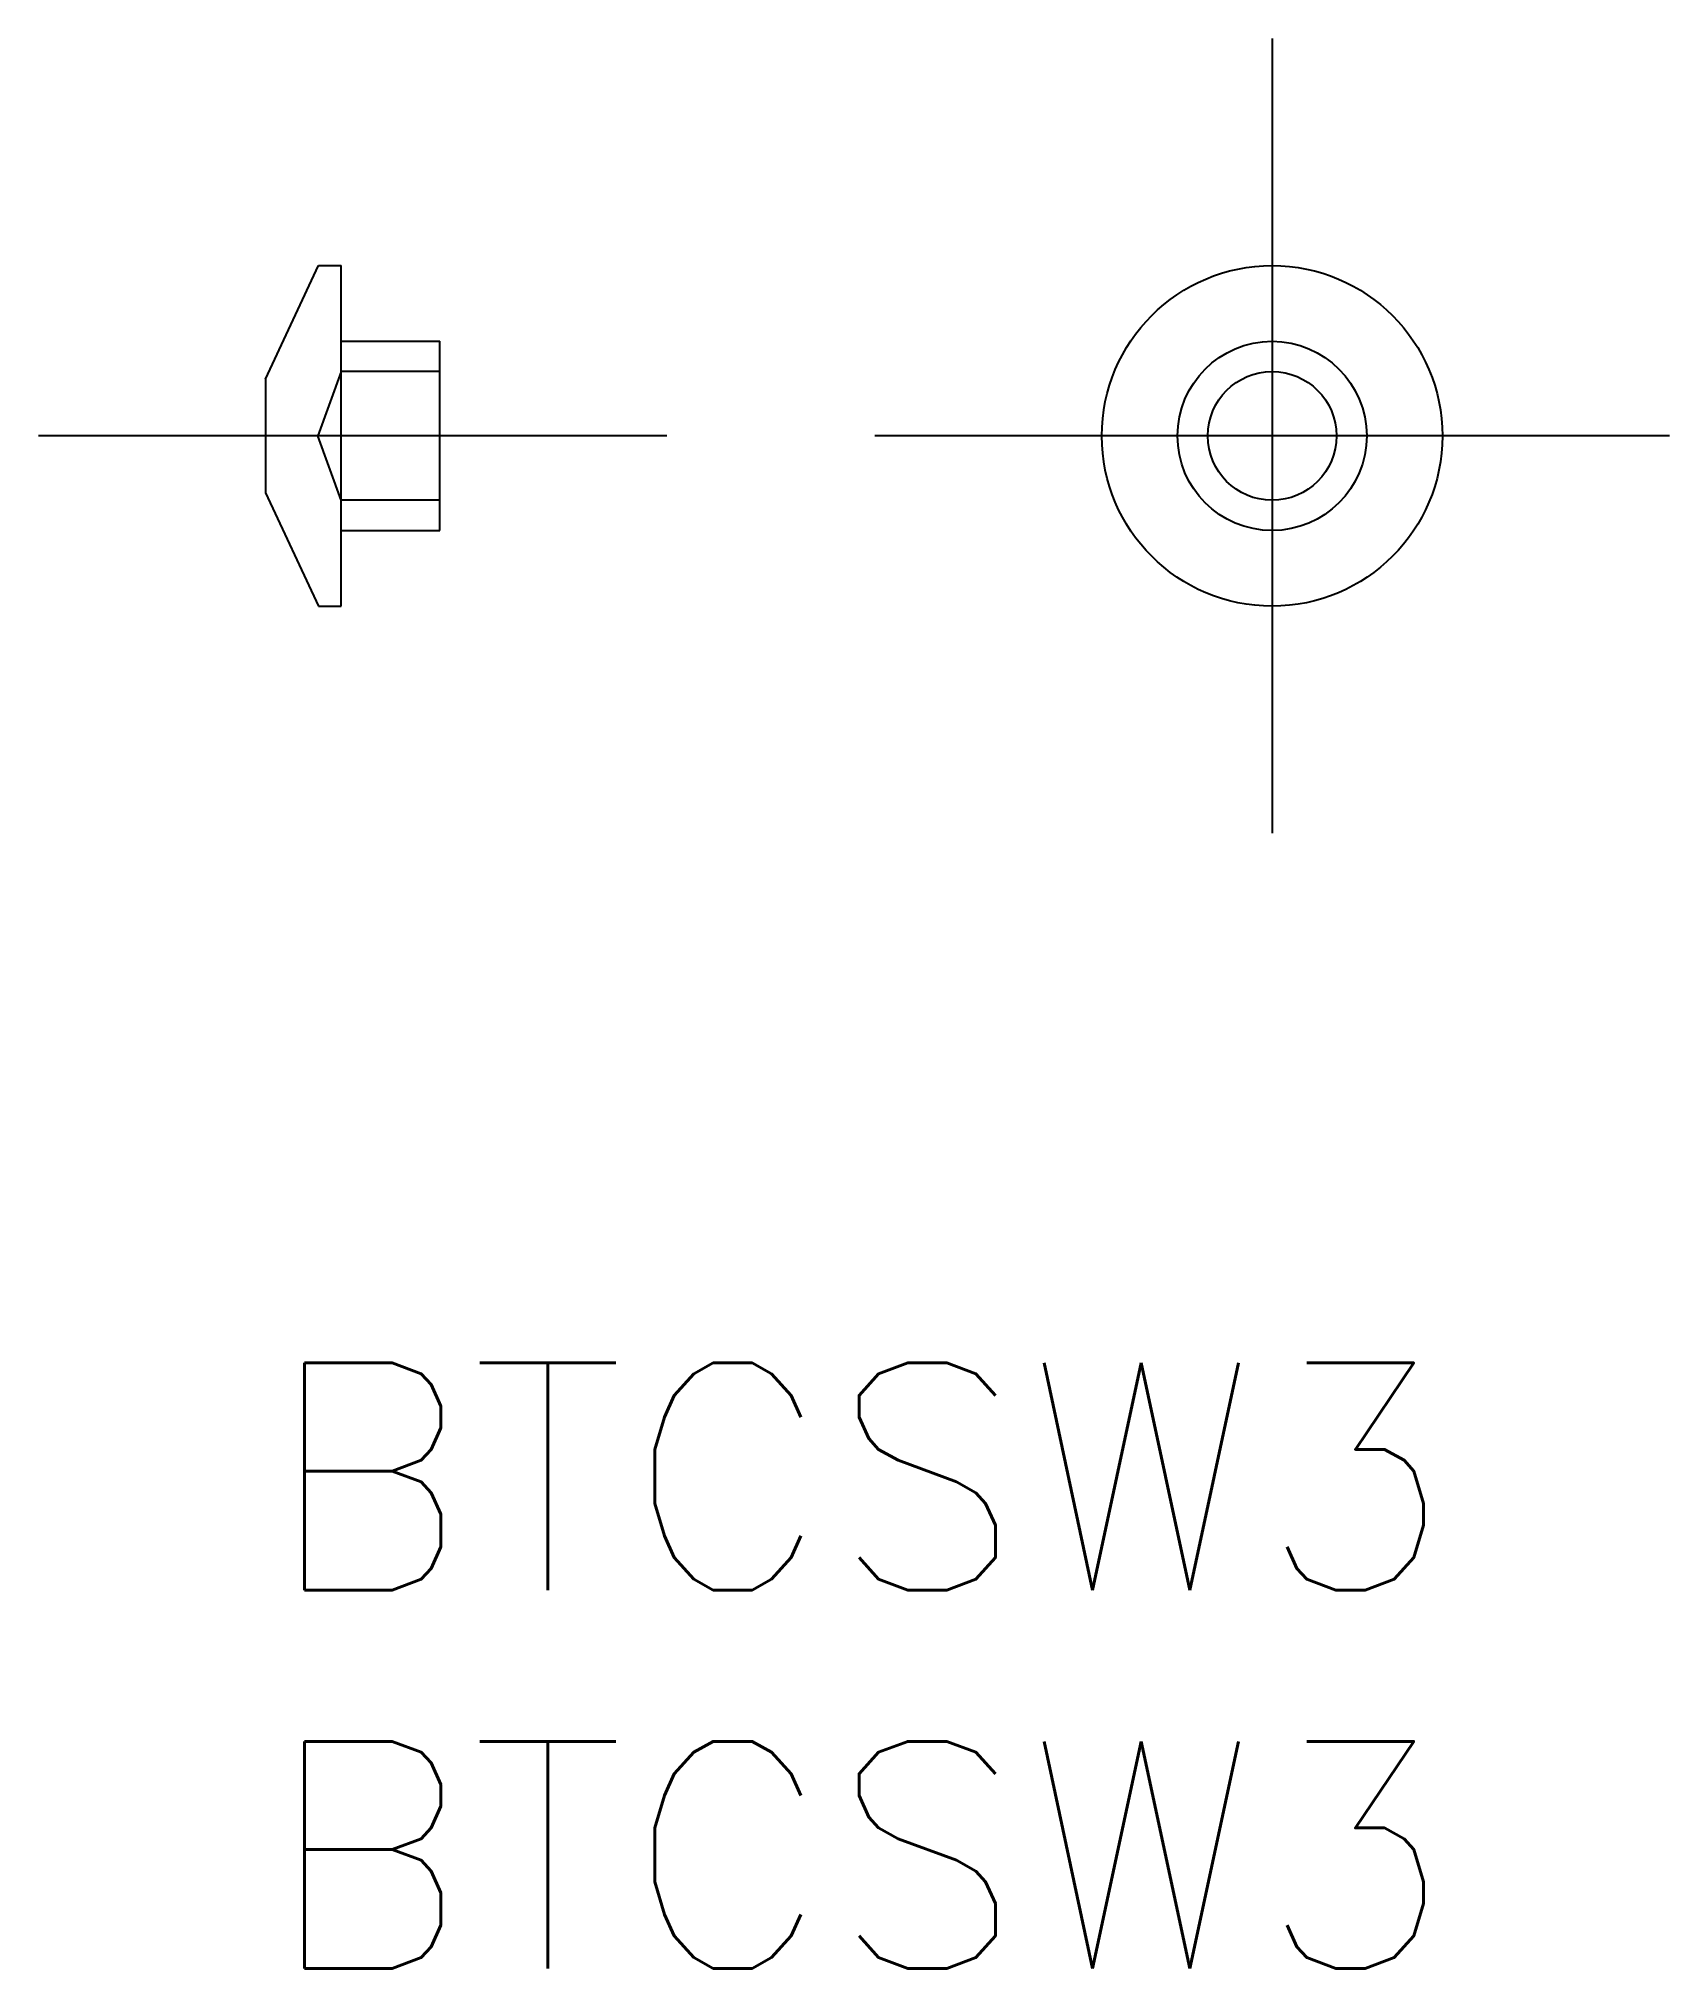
# Model space of a CAD drawing. Extents: x -3 to 18.6, y -8 to 17.5.
import ezdxf

# ---------------------------------------------------------------- set-up
doc = ezdxf.new("R2010")
doc.units = 0
doc.header["$LTSCALE"] = 0.5
doc.linetypes.add('CENTER', pattern=[50.8, 31.75, -6.35, 6.35, -6.35])
doc.linetypes.add('DASHED', pattern=[19.05, 12.7, -6.35])
for name, color, linetype in [('MSM_CENTER', 1, 'CENTER'), ('MSM_CONTINUOUS', 7, 'CONTINUOUS'), ('MSM_DASHED', 4, 'DASHED'), ('MSM_PART_NUMBER', 7, 'CONTINUOUS')]:
    doc.layers.add(name, color=color, linetype=linetype)
doc.styles.get("Standard").update_dxf_attribs({"font": 'txt.shx', "height": 1, "bigfont": 'bigfont.shx'})

# ---------------------------------------------------------------- blocks, each defined once
blk = doc.blocks.new('*U5')
at = {"layer": 'MSM_PART_NUMBER'}
blk.add_text('BTCSW3', height=3, dxfattribs=at).set_placement((0, -3))
blk = doc.blocks.new('*U6')
at = {"layer": 'MSM_PART_NUMBER'}
blk.add_text('BTCSW3', height=3, dxfattribs=at).set_placement((0, -8))

msp = doc.modelspace()

# ---------------------------------------------------------------- linework, layer by layer
at = {"layer": 'MSM_CENTER'}
for p, q in [((13.3, 17.5), (13.3, 7)), ((5.3, 12.25), (-3, 12.25)), ((18.55, 12.25), (8.05, 12.25))]:
    msp.add_line(p, q, dxfattribs=at)
at = {"layer": 'MSM_CONTINUOUS'}
for p, q in [((0, 13), (0.7, 14.5)), ((0.7, 14.5), (1, 14.5)), ((1, 10), (1, 14.5)), ((1, 13.5), (2.3, 13.5)), ((2.3, 11), (2.3, 13.5)), ((0, 13), (0, 11.5)), ((0, 11.5), (0.7, 10)), ((1, 11), (2.3, 11)), ((0.7, 10), (1, 10))]:
    msp.add_line(p, q, dxfattribs=at)
for radius in [2.25, 1.25, 0.85]:
    msp.add_circle((13.3, 12.25), radius, dxfattribs=at)
at = {"layer": 'MSM_DASHED'}
for p, q in [((1, 13.1), (0.691, 12.25)), ((2.3, 13.1), (1, 13.1)), ((1, 11.4), (0.691, 12.25)), ((2.3, 11.4), (1, 11.4))]:
    msp.add_line(p, q, dxfattribs=at)

# ---------------------------------------------------------------- block references
at = {"layer": 'MSM_CONTINUOUS'}
for name in ['*U5', '*U6']:
    msp.add_blockref(name, (0, 0), dxfattribs=at)

doc.saveas('drawing.dxf')
